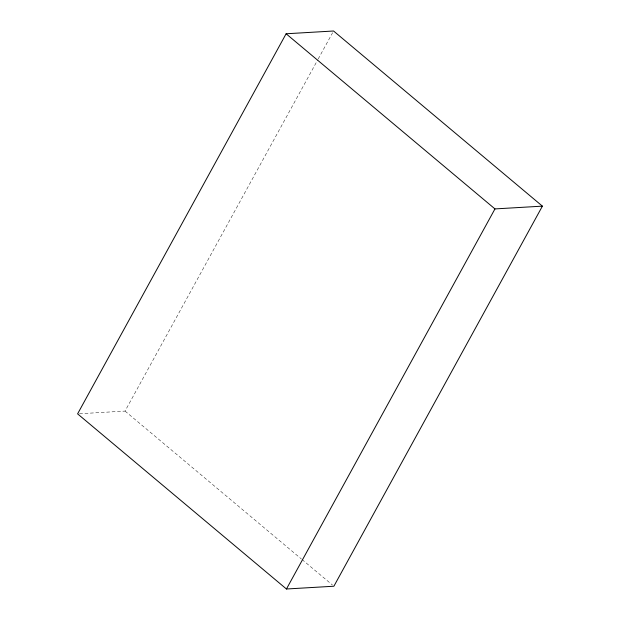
<?xml version="1.0" encoding="UTF-8"?>
<svg xmlns="http://www.w3.org/2000/svg" width="620" height="620" viewBox="0 0 620 620"><rect width="100%" height="100%" fill="white"/><g stroke="black" fill="none" stroke-linecap="round" stroke-linejoin="round"><path stroke-width="0.46" stroke-dasharray="3.1 2.33" d="M79.499 413.749L125.039 411.083L317.727 59.846M318.192 59.001L332.622 32.697M125.039 411.083L301.297 558.899M302.041 559.519L332.405 584.986"/><path stroke-width="0.93" d="M286.115 33.774L77.601 413.858L286.448 589L333.885 586.226L542.399 206.142L333.552 31L286.115 33.774L494.962 208.917L542.399 206.142M286.448 589L494.962 208.917"/></g></svg>
